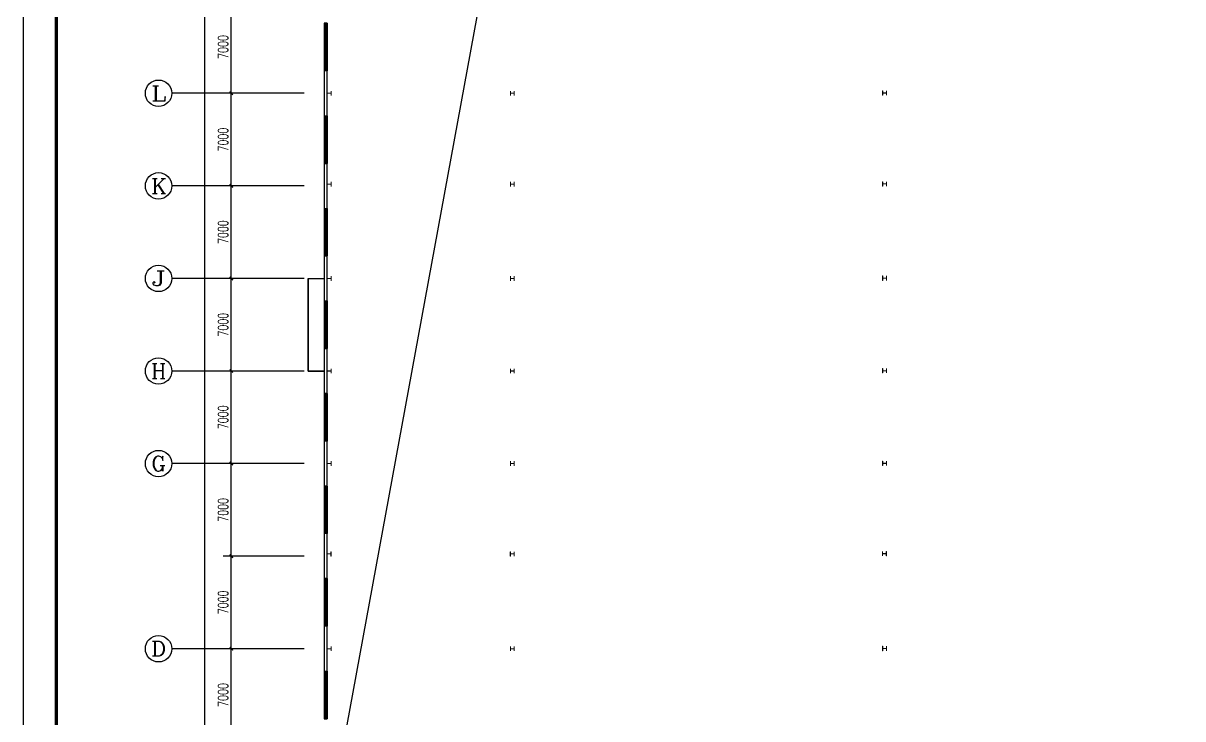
# Model space of a CAD drawing. Extents: x -496980 to 486425, y -292187 to -29437.
# Drawn here: x 21499 to 109187, y -239082 to -186482 of the extents above; entities that cross this region are included whole.
import ezdxf
from ezdxf.enums import TextEntityAlignment as Align

# ---------------------------------------------------------------- set-up
doc = ezdxf.new("R2010")
doc.units = 0
doc.header["$LTSCALE"] = 1000
doc.header["$MEASUREMENT"] = 0
for name, color, linetype in [('AXIS', 3, 'Continuous'), ('AXIS_TEXT', 7, 'Continuous'), ('PUB_TITLE', 4, 'Continuous'), ('WALL', 9, 'Continuous'), ('WINDOW', 4, 'Continuous')]:
    doc.layers.add(name, color=color, linetype=linetype)
doc.layers.add('STXT_XG_THIN', color=2, linetype='Continuous', lineweight=0)
doc.styles.add('_TCH_AXIS', font='COMPLEX', dxfattribs={"bigfont": 'GBCBIG'})
doc.styles.add('_TCH_DIM_T3', font='SIMPLEX', dxfattribs={"width": 0.705882, "bigfont": 'GBCBIG'})
doc.styles.add('COMPLEX', font='COMPLEX')
doc.dimstyles.new('_TCH_ARCH&&250', dxfattribs={"dimtxt": 743.75, "dimasz": 250, "dimexe": 625, "dimexo": 750, "dimgap": 250, "dimtad": 1, "dimdec": 0, "dimzin": 0, "dimdsep": 46, "dimtxsty": '_TCH_DIM_T3', "dimblk": 'ARCHTICK', "dimcen": 0.09, "dimclrt": 7, "dimazin": 2, "dimtfac": 1, "dimtdec": 0, "dimtix": 1, "dimtmove": 2, "dimatfit": 3, "dimfxl": 0, "dimtolj": 1, "dimtzin": 0, "dimarcsym": 0})

# ---------------------------------------------------------------- blocks, each defined once
blk = doc.blocks.new('_ArchTick')
at = {"color": 0, "linetype": 'ByBlock', "const_width": 0.4}
blk.add_lwpolyline([(-0.5, -0.5), (0.5, 0.5)], dxfattribs=at)
blk = doc.blocks.new('*D313')
at = {"layer": 'AXIS', "color": 0, "lineweight": -2}
for p, q in [((42737, -233782), (36612, -233782)), ((37237, -240782), (37237, -233782)), ((42737, -240782), (36612, -240782))]:
    blk.add_line(p, q, dxfattribs=at)
at = {"layer": 'Defpoints', "color": 0}
for p in [(37237, -233782), (43487, -233782), (43487, -240782)]:
    blk.add_point(p, dxfattribs=at)
at = {"layer": 'AXIS', "color": 0, "lineweight": -2, "xscale": 250, "yscale": 250, "zscale": 250}
for p, rotation in [((37237, -233782), 90), ((37237, -240782), 270)]:
    blk.add_blockref('_ArchTick', p, dxfattribs=dict(at, rotation=rotation))
at = {"layer": 'AXIS', "color": 7, "insert": (36615, -237282), "char_height": 743.8, "attachment_point": 5, "rotation": 90, "style": '_TCH_DIM_T3'}
blk.add_mtext('\\A1;7000', dxfattribs=at)
blk = doc.blocks.new('*D314')
at = {"layer": 'AXIS', "color": 0, "lineweight": -2}
for p, q in [((42737, -226782), (36612, -226782)), ((37237, -233782), (37237, -226782)), ((42737, -233782), (36612, -233782))]:
    blk.add_line(p, q, dxfattribs=at)
at = {"layer": 'Defpoints', "color": 0}
for p in [(37237, -226782), (43487, -226782), (43487, -233782)]:
    blk.add_point(p, dxfattribs=at)
at = {"layer": 'AXIS', "color": 0, "lineweight": -2, "xscale": 250, "yscale": 250, "zscale": 250}
for p, rotation in [((37237, -226782), 90), ((37237, -233782), 270)]:
    blk.add_blockref('_ArchTick', p, dxfattribs=dict(at, rotation=rotation))
at = {"layer": 'AXIS', "color": 7, "insert": (36615, -230282), "char_height": 743.8, "attachment_point": 5, "rotation": 90, "style": '_TCH_DIM_T3'}
blk.add_mtext('\\A1;7000', dxfattribs=at)
blk = doc.blocks.new('*D315')
at = {"layer": 'AXIS', "color": 0, "lineweight": -2}
for p, q in [((42737, -219782), (36612, -219782)), ((37237, -226782), (37237, -219782)), ((42737, -226782), (36612, -226782))]:
    blk.add_line(p, q, dxfattribs=at)
at = {"layer": 'Defpoints', "color": 0}
for p in [(37237, -219782), (43487, -219782), (43487, -226782)]:
    blk.add_point(p, dxfattribs=at)
at = {"layer": 'AXIS', "color": 0, "lineweight": -2, "xscale": 250, "yscale": 250, "zscale": 250}
for p, rotation in [((37237, -219782), 90), ((37237, -226782), 270)]:
    blk.add_blockref('_ArchTick', p, dxfattribs=dict(at, rotation=rotation))
at = {"layer": 'AXIS', "color": 7, "insert": (36615, -223282), "char_height": 743.8, "attachment_point": 5, "rotation": 90, "style": '_TCH_DIM_T3'}
blk.add_mtext('\\A1;7000', dxfattribs=at)
blk = doc.blocks.new('*D316')
at = {"layer": 'AXIS', "color": 0, "lineweight": -2}
for p, q in [((42737, -212782), (36612, -212782)), ((37237, -219782), (37237, -212782)), ((42737, -219782), (36612, -219782))]:
    blk.add_line(p, q, dxfattribs=at)
at = {"layer": 'Defpoints', "color": 0}
for p in [(37237, -212782), (43487, -212782), (43487, -219782)]:
    blk.add_point(p, dxfattribs=at)
at = {"layer": 'AXIS', "color": 0, "lineweight": -2, "xscale": 250, "yscale": 250, "zscale": 250}
for p, rotation in [((37237, -212782), 90), ((37237, -219782), 270)]:
    blk.add_blockref('_ArchTick', p, dxfattribs=dict(at, rotation=rotation))
at = {"layer": 'AXIS', "color": 7, "insert": (36615, -216282), "char_height": 743.8, "attachment_point": 5, "rotation": 90, "style": '_TCH_DIM_T3'}
blk.add_mtext('\\A1;7000', dxfattribs=at)
blk = doc.blocks.new('*D317')
at = {"layer": 'AXIS', "color": 0, "lineweight": -2}
for p, q in [((42737, -205782), (36612, -205782)), ((37237, -212782), (37237, -205782)), ((42737, -212782), (36612, -212782))]:
    blk.add_line(p, q, dxfattribs=at)
at = {"layer": 'Defpoints', "color": 0}
for p in [(37237, -205782), (43487, -205782), (43487, -212782)]:
    blk.add_point(p, dxfattribs=at)
at = {"layer": 'AXIS', "color": 0, "lineweight": -2, "xscale": 250, "yscale": 250, "zscale": 250}
for p, rotation in [((37237, -205782), 90), ((37237, -212782), 270)]:
    blk.add_blockref('_ArchTick', p, dxfattribs=dict(at, rotation=rotation))
at = {"layer": 'AXIS', "color": 7, "insert": (36615, -209282), "char_height": 743.8, "attachment_point": 5, "rotation": 90, "style": '_TCH_DIM_T3'}
blk.add_mtext('\\A1;7000', dxfattribs=at)
blk = doc.blocks.new('*D318')
at = {"layer": 'AXIS', "color": 0, "lineweight": -2}
for p, q in [((42737, -198782), (36612, -198782)), ((37237, -205782), (37237, -198782)), ((42737, -205782), (36612, -205782))]:
    blk.add_line(p, q, dxfattribs=at)
at = {"layer": 'Defpoints', "color": 0}
for p in [(37237, -198782), (43487, -198782), (43487, -205782)]:
    blk.add_point(p, dxfattribs=at)
at = {"layer": 'AXIS', "color": 0, "lineweight": -2, "xscale": 250, "yscale": 250, "zscale": 250}
for p, rotation in [((37237, -198782), 90), ((37237, -205782), 270)]:
    blk.add_blockref('_ArchTick', p, dxfattribs=dict(at, rotation=rotation))
at = {"layer": 'AXIS', "color": 7, "insert": (36615, -202282), "char_height": 743.8, "attachment_point": 5, "rotation": 90, "style": '_TCH_DIM_T3'}
blk.add_mtext('\\A1;7000', dxfattribs=at)
blk = doc.blocks.new('*D319')
at = {"layer": 'AXIS', "color": 0, "lineweight": -2}
for p, q in [((42737, -191782), (36612, -191782)), ((37237, -198782), (37237, -191782)), ((42737, -198782), (36612, -198782))]:
    blk.add_line(p, q, dxfattribs=at)
at = {"layer": 'Defpoints', "color": 0}
for p in [(37237, -191782), (43487, -191782), (43487, -198782)]:
    blk.add_point(p, dxfattribs=at)
at = {"layer": 'AXIS', "color": 0, "lineweight": -2, "xscale": 250, "yscale": 250, "zscale": 250}
for p, rotation in [((37237, -191782), 90), ((37237, -198782), 270)]:
    blk.add_blockref('_ArchTick', p, dxfattribs=dict(at, rotation=rotation))
at = {"layer": 'AXIS', "color": 7, "insert": (36615, -195282), "char_height": 743.8, "attachment_point": 5, "rotation": 90, "style": '_TCH_DIM_T3'}
blk.add_mtext('\\A1;7000', dxfattribs=at)
blk = doc.blocks.new('*D320')
at = {"layer": 'AXIS', "color": 0, "lineweight": -2}
for p, q in [((42737, -184782), (36612, -184782)), ((37237, -191782), (37237, -184782)), ((42737, -191782), (36612, -191782))]:
    blk.add_line(p, q, dxfattribs=at)
at = {"layer": 'Defpoints', "color": 0}
for p in [(37237, -184782), (43487, -184782), (43487, -191782)]:
    blk.add_point(p, dxfattribs=at)
at = {"layer": 'AXIS', "color": 0, "lineweight": -2, "xscale": 250, "yscale": 250, "zscale": 250}
for p, rotation in [((37237, -184782), 90), ((37237, -191782), 270)]:
    blk.add_blockref('_ArchTick', p, dxfattribs=dict(at, rotation=rotation))
at = {"layer": 'AXIS', "color": 7, "insert": (36615, -188282), "char_height": 743.8, "attachment_point": 5, "rotation": 90, "style": '_TCH_DIM_T3'}
blk.add_mtext('\\A1;7000', dxfattribs=at)
blk = doc.blocks.new('*D340')
at = {"layer": 'AXIS', "color": 0, "lineweight": -2}
for p, q in [((42737, -65542), (34612, -65542)), ((35237, -248022), (35237, -65542)), ((42737, -248022), (34612, -248022))]:
    blk.add_line(p, q, dxfattribs=at)
at = {"layer": 'Defpoints', "color": 0}
for p in [(35237, -65542), (43487, -65542), (43487, -248022)]:
    blk.add_point(p, dxfattribs=at)
at = {"layer": 'AXIS', "color": 0, "lineweight": -2, "xscale": 250, "yscale": 250, "zscale": 250}
for p, rotation in [((35237, -65542), 90), ((35237, -248022), 270)]:
    blk.add_blockref('_ArchTick', p, dxfattribs=dict(at, rotation=rotation))
at = {"layer": 'AXIS', "color": 7, "insert": (34615, -156782), "char_height": 743.8, "attachment_point": 5, "rotation": 90, "style": '_TCH_DIM_T3'}
blk.add_mtext('\\A1;182480', dxfattribs=at)
blk = doc.blocks.new('$TCHSYS$WIN2D')
for p, q in [((-0.5, 0.5), (0.5, 0.5)), ((-0.5, 0.5), (-0.5, -0.5)), ((0.5, 0.5), (0.5, -0.5)), ((0.5, 0.167), (-0.5, 0.167)), ((0.5, -0.167), (-0.5, -0.167)), ((-0.5, -0.5), (0.5, -0.5))]:
    blk.add_line(p, q)
blk = doc.blocks.new('_AXISO')
blk.add_circle((0, 0), 0.5)
at = {"layer": 'AXIS_TEXT', "style": 'COMPLEX', "width": 1.041667}
blk.add_attdef('A', text='', height=0.56, dxfattribs=at).set_placement((-0.25, -0.28), (0.25, -0.28), align=Align.FIT)

msp = doc.modelspace()

# ---------------------------------------------------------------- linework, layer by layer
for points in [[(44486.9, -247781.9), (56836.1, -180457.3), (86486.9, -171021.9)], [(43046.9, -205781.9), (43046.9, -212781.9), (44246.9, -212781.9), (43046.9, -212781.9), (43046.9, -205781.9), (44246.9, -205781.9)]]:
    msp.add_lwpolyline(points)
at = {"layer": 'AXIS'}
for p, q in [((42737.9, -191781.9), (32737.9, -191782)), ((42738, -198781.9), (32738, -198782)), ((42738.1, -205781.9), (32738.1, -205782)), ((42738.1, -212781.9), (32738.1, -212782)), ((42738.2, -219781.9), (32738.2, -219782)), ((42738.3, -233781.9), (32738.3, -233782))]:
    msp.add_line(p, q, dxfattribs=at)
at = {"layer": 'PUB_TITLE'}
msp.add_lwpolyline([(21498.5, -29436.9), (21498.5, -292186.9), (169998.5, -292186.9), (169998.5, -29436.9)], close=True, dxfattribs=at)
at = {"layer": 'PUB_TITLE', "const_width": 250}
msp.add_lwpolyline([(23998.5, -35686.9), (23998.5, -289686.9), (167498.5, -289686.9), (167498.5, -35686.9)], close=True, dxfattribs=at)
at = {"layer": 'STXT_XG_THIN', "color": 2}
for points in [[(44486.9, -191951.9), (44486.9, -191611.9), (44497.1, -191611.9), (44497.1, -191779), (44776.7, -191779), (44776.7, -191611.9), (44786.9, -191611.9), (44786.9, -191951.9), (44776.7, -191951.9), (44776.7, -191784.8), (44497.1, -191784.8), (44497.1, -191951.9), (44486.9, -191951.9)], [(58336.9, -191951.9), (58336.9, -191611.9), (58347.1, -191611.9), (58347.1, -191779), (58626.7, -191779), (58626.7, -191611.9), (58636.9, -191611.9), (58636.9, -191951.9), (58626.7, -191951.9), (58626.7, -191784.8), (58347.1, -191784.8), (58347.1, -191951.9), (58336.9, -191951.9)], [(86486.9, -191931.9), (86486.9, -191591.9), (86497.1, -191591.9), (86497.1, -191759), (86776.7, -191759), (86776.7, -191591.9), (86786.9, -191591.9), (86786.9, -191931.9), (86776.7, -191931.9), (86776.7, -191764.8), (86497.1, -191764.8), (86497.1, -191931.9), (86486.9, -191931.9)], [(44486.9, -198826.9), (44486.9, -198486.9), (44497.1, -198486.9), (44497.1, -198654), (44776.7, -198654), (44776.7, -198486.9), (44786.9, -198486.9), (44786.9, -198826.9), (44776.7, -198826.9), (44776.7, -198659.8), (44497.1, -198659.8), (44497.1, -198826.9), (44486.9, -198826.9)], [(58336.9, -198826.9), (58336.9, -198486.9), (58347.1, -198486.9), (58347.1, -198654), (58626.7, -198654), (58626.7, -198486.9), (58636.9, -198486.9), (58636.9, -198826.9), (58626.7, -198826.9), (58626.7, -198659.8), (58347.1, -198659.8), (58347.1, -198826.9), (58336.9, -198826.9)], [(86486.9, -198806.9), (86486.9, -198466.9), (86497.1, -198466.9), (86497.1, -198634), (86776.7, -198634), (86776.7, -198466.9), (86786.9, -198466.9), (86786.9, -198806.9), (86776.7, -198806.9), (86776.7, -198639.8), (86497.1, -198639.8), (86497.1, -198806.9), (86486.9, -198806.9)], [(44486.9, -205951.9), (44486.9, -205611.9), (44497.1, -205611.9), (44497.1, -205779), (44776.7, -205779), (44776.7, -205611.9), (44786.9, -205611.9), (44786.9, -205951.9), (44776.7, -205951.9), (44776.7, -205784.8), (44497.1, -205784.8), (44497.1, -205951.9), (44486.9, -205951.9)], [(58336.9, -205951.9), (58336.9, -205611.9), (58347.1, -205611.9), (58347.1, -205779), (58626.7, -205779), (58626.7, -205611.9), (58636.9, -205611.9), (58636.9, -205951.9), (58626.7, -205951.9), (58626.7, -205784.8), (58347.1, -205784.8), (58347.1, -205951.9), (58336.9, -205951.9)], [(86486.9, -205931.9), (86486.9, -205591.9), (86497.1, -205591.9), (86497.1, -205759), (86776.7, -205759), (86776.7, -205591.9), (86786.9, -205591.9), (86786.9, -205931.9), (86776.7, -205931.9), (86776.7, -205764.8), (86497.1, -205764.8), (86497.1, -205931.9), (86486.9, -205931.9)], [(44486.9, -212951.9), (44486.9, -212611.9), (44497.1, -212611.9), (44497.1, -212779), (44776.7, -212779), (44776.7, -212611.9), (44786.9, -212611.9), (44786.9, -212951.9), (44776.7, -212951.9), (44776.7, -212784.8), (44497.1, -212784.8), (44497.1, -212951.9), (44486.9, -212951.9)], [(58336.9, -212951.9), (58336.9, -212611.9), (58347.1, -212611.9), (58347.1, -212779), (58626.7, -212779), (58626.7, -212611.9), (58636.9, -212611.9), (58636.9, -212951.9), (58626.7, -212951.9), (58626.7, -212784.8), (58347.1, -212784.8), (58347.1, -212951.9), (58336.9, -212951.9)], [(86486.9, -212931.9), (86486.9, -212591.9), (86497.1, -212591.9), (86497.1, -212759), (86776.7, -212759), (86776.7, -212591.9), (86786.9, -212591.9), (86786.9, -212931.9), (86776.7, -212931.9), (86776.7, -212764.8), (86497.1, -212764.8), (86497.1, -212931.9), (86486.9, -212931.9)], [(44486.9, -219951.9), (44486.9, -219611.9), (44497.1, -219611.9), (44497.1, -219779), (44776.7, -219779), (44776.7, -219611.9), (44786.9, -219611.9), (44786.9, -219951.9), (44776.7, -219951.9), (44776.7, -219784.8), (44497.1, -219784.8), (44497.1, -219951.9), (44486.9, -219951.9)], [(58336.9, -219951.9), (58336.9, -219611.9), (58347.1, -219611.9), (58347.1, -219779), (58626.7, -219779), (58626.7, -219611.9), (58636.9, -219611.9), (58636.9, -219951.9), (58626.7, -219951.9), (58626.7, -219784.8), (58347.1, -219784.8), (58347.1, -219951.9), (58336.9, -219951.9)], [(86486.9, -219931.9), (86486.9, -219591.9), (86497.1, -219591.9), (86497.1, -219759), (86776.7, -219759), (86776.7, -219591.9), (86786.9, -219591.9), (86786.9, -219931.9), (86776.7, -219931.9), (86776.7, -219764.8), (86497.1, -219764.8), (86497.1, -219931.9), (86486.9, -219931.9)], [(44476.7, -226784.8), (44476.7, -226444.8), (44486.9, -226444.8), (44486.9, -226611.9), (44766.5, -226611.9), (44766.5, -226444.8), (44776.7, -226444.8), (44776.7, -226784.8), (44766.5, -226784.8), (44766.5, -226617.7), (44486.9, -226617.7), (44486.9, -226784.8), (44476.7, -226784.8)], [(58326.7, -226784.8), (58326.7, -226444.8), (58336.9, -226444.8), (58336.9, -226611.9), (58616.5, -226611.9), (58616.5, -226444.8), (58626.7, -226444.8), (58626.7, -226784.8), (58616.5, -226784.8), (58616.5, -226617.7), (58336.9, -226617.7), (58336.9, -226784.8), (58326.7, -226784.8)], [(86476.7, -226764.8), (86476.7, -226424.8), (86486.9, -226424.8), (86486.9, -226591.9), (86766.5, -226591.9), (86766.5, -226424.8), (86776.7, -226424.8), (86776.7, -226764.8), (86766.5, -226764.8), (86766.5, -226597.7), (86486.9, -226597.7), (86486.9, -226764.8), (86476.7, -226764.8)], [(44486.9, -233951.9), (44486.9, -233611.9), (44497.1, -233611.9), (44497.1, -233779), (44776.7, -233779), (44776.7, -233611.9), (44786.9, -233611.9), (44786.9, -233951.9), (44776.7, -233951.9), (44776.7, -233784.8), (44497.1, -233784.8), (44497.1, -233951.9), (44486.9, -233951.9)], [(58336.9, -233951.9), (58336.9, -233611.9), (58347.1, -233611.9), (58347.1, -233779), (58626.7, -233779), (58626.7, -233611.9), (58636.9, -233611.9), (58636.9, -233951.9), (58626.7, -233951.9), (58626.7, -233784.8), (58347.1, -233784.8), (58347.1, -233951.9), (58336.9, -233951.9)], [(86486.9, -233931.9), (86486.9, -233591.9), (86497.1, -233591.9), (86497.1, -233759), (86776.7, -233759), (86776.7, -233591.9), (86786.9, -233591.9), (86786.9, -233931.9), (86776.7, -233931.9), (86776.7, -233764.8), (86497.1, -233764.8), (86497.1, -233931.9), (86486.9, -233931.9)]]:
    msp.add_lwpolyline(points, dxfattribs=at)
at = {"layer": 'WALL', "color": 5}
for p, q in [((44246.9, -190081.9), (44246.9, -193481.9)), ((44486.9, -190081.9), (44246.9, -190081.9)), ((44486.9, -193481.9), (44486.9, -190081.9)), ((44246.9, -193481.9), (44486.9, -193481.9)), ((44246.9, -197081.9), (44246.9, -200481.9)), ((44486.9, -197081.9), (44246.9, -197081.9)), ((44486.9, -200481.9), (44486.9, -197081.9)), ((44246.9, -200481.9), (44486.9, -200481.9)), ((44246.9, -204081.9), (44246.9, -207481.9)), ((44486.9, -204081.9), (44246.9, -204081.9)), ((44486.9, -207481.9), (44486.9, -204081.9)), ((44246.9, -207481.9), (44486.9, -207481.9)), ((44246.9, -211081.9), (44246.9, -214481.9)), ((44486.9, -211081.9), (44246.9, -211081.9)), ((44486.9, -214481.9), (44486.9, -211081.9)), ((44246.9, -214481.9), (44486.9, -214481.9)), ((44246.9, -218081.9), (44246.9, -221481.9)), ((44486.9, -218081.9), (44246.9, -218081.9)), ((44486.9, -221481.9), (44486.9, -218081.9)), ((44246.9, -221481.9), (44486.9, -221481.9)), ((44246.9, -225081.9), (44246.9, -228481.9)), ((44486.9, -225081.9), (44246.9, -225081.9)), ((44486.9, -228481.9), (44486.9, -225081.9)), ((44246.9, -228481.9), (44486.9, -228481.9)), ((44246.9, -232081.9), (44246.9, -235481.9)), ((44486.9, -232081.9), (44246.9, -232081.9)), ((44486.9, -235481.9), (44486.9, -232081.9)), ((44246.9, -235481.9), (44486.9, -235481.9))]:
    msp.add_line(p, q, dxfattribs=at)

# ---------------------------------------------------------------- block references
at = {"layer": 'AXIS'}
ref = msp.add_blockref('_AXISO', (31737.9, -191782), dxfattribs=dict(at, xscale=2000, yscale=2000, zscale=2000))
ref.add_attrib('A', 'L', dxfattribs={"layer": 'AXIS_TEXT', "height": 1131.4, "style": '_TCH_AXIS', "width": 1.4}).set_placement((31172.3, -192347.7), (32303.6, -192347.7), align=Align.FIT)
ref = msp.add_blockref('_AXISO', (31738, -198782), dxfattribs=dict(at, xscale=2000, yscale=2000, zscale=2000))
ref.add_attrib('A', 'K', dxfattribs={"layer": 'AXIS_TEXT', "height": 1131.4, "style": '_TCH_AXIS', "width": 1.105263}).set_placement((31172.3, -199347.7), (32303.7, -199347.7), align=Align.FIT)
ref = msp.add_blockref('_AXISO', (31738.1, -205782), dxfattribs=dict(at, xscale=2000, yscale=2000, zscale=2000))
ref.add_attrib('A', 'J', dxfattribs={"layer": 'AXIS_TEXT', "height": 1131.4, "style": '_TCH_AXIS', "width": 1.909091}).set_placement((31172.4, -206347.7), (32303.8, -206347.7), align=Align.FIT)
ref = msp.add_blockref('_AXISO', (31738.1, -212782), dxfattribs=dict(at, xscale=2000, yscale=2000, zscale=2000))
ref.add_attrib('A', 'H', dxfattribs={"layer": 'AXIS_TEXT', "height": 1131.4, "style": '_TCH_AXIS', "width": 1.05}).set_placement((31172.4, -213347.7), (32303.8, -213347.7), align=Align.FIT)
ref = msp.add_blockref('_AXISO', (31738.2, -219782), dxfattribs=dict(at, xscale=2000, yscale=2000, zscale=2000))
ref.add_attrib('A', 'G', dxfattribs={"layer": 'AXIS_TEXT', "height": 1131.4, "style": '_TCH_AXIS', "width": 1.166667}).set_placement((31172.5, -220347.7), (32303.9, -220347.7), align=Align.FIT)
ref = msp.add_blockref('_AXISO', (31738.3, -233782), dxfattribs=dict(at, xscale=2000, yscale=2000, zscale=2000))
ref.add_attrib('A', 'D', dxfattribs={"layer": 'AXIS_TEXT', "height": 1131.4, "style": '_TCH_AXIS', "width": 1.235294}).set_placement((31172.6, -234347.7), (32304, -234347.7), align=Align.FIT)
at = {"layer": 'WINDOW', "xscale": 3600, "zscale": 3600, "rotation": 270}
for p, yscale in [((44366.9, -188281.9), 240), ((44366.9, -195281.9), -240), ((44366.9, -202281.9), -240), ((44366.9, -209281.9), -240), ((44366.9, -216281.9), 240), ((44366.9, -223281.9), 240), ((44366.9, -230281.9), 240), ((44366.9, -237281.9), -240)]:
    msp.add_blockref('$TCHSYS$WIN2D', p, dxfattribs=dict(at, yscale=yscale))

# ---------------------------------------------------------------- dimensions: what is measured, and where the dimension line sits
at = {"layer": 'AXIS'}
for p1, p2, distance, picture, middle in [((43486.9, -248021.9), (43486.9, -65541.9), 8250, '*D340', (34615, -156781.9)), ((43486.9, -191781.9), (43486.9, -184781.9), 6250, '*D320', (36615, -188281.9)), ((43486.9, -198781.9), (43486.9, -191781.9), 6250, '*D319', (36615, -195281.9)), ((43486.9, -205781.9), (43486.9, -198781.9), 6250, '*D318', (36615, -202281.9)), ((43486.9, -212781.9), (43486.9, -205781.9), 6250, '*D317', (36615, -209281.9)), ((43486.9, -219781.9), (43486.9, -212781.9), 6250, '*D316', (36615, -216281.9)), ((43486.9, -226781.9), (43486.9, -219781.9), 6250, '*D315', (36615, -223281.9)), ((43486.9, -233781.9), (43486.9, -226781.9), 6250, '*D314', (36615, -230281.9)), ((43486.9, -240781.9), (43486.9, -233781.9), 6250, '*D313', (36615, -237281.9))]:
    dim = msp.add_aligned_dim(p1=p1, p2=p2, distance=distance, dimstyle='_TCH_ARCH&&250', dxfattribs=at)
    dim.commit()
    dim.dimension.update_dxf_attribs({"geometry": picture, "text_midpoint": middle})

doc.saveas('drawing.dxf')
